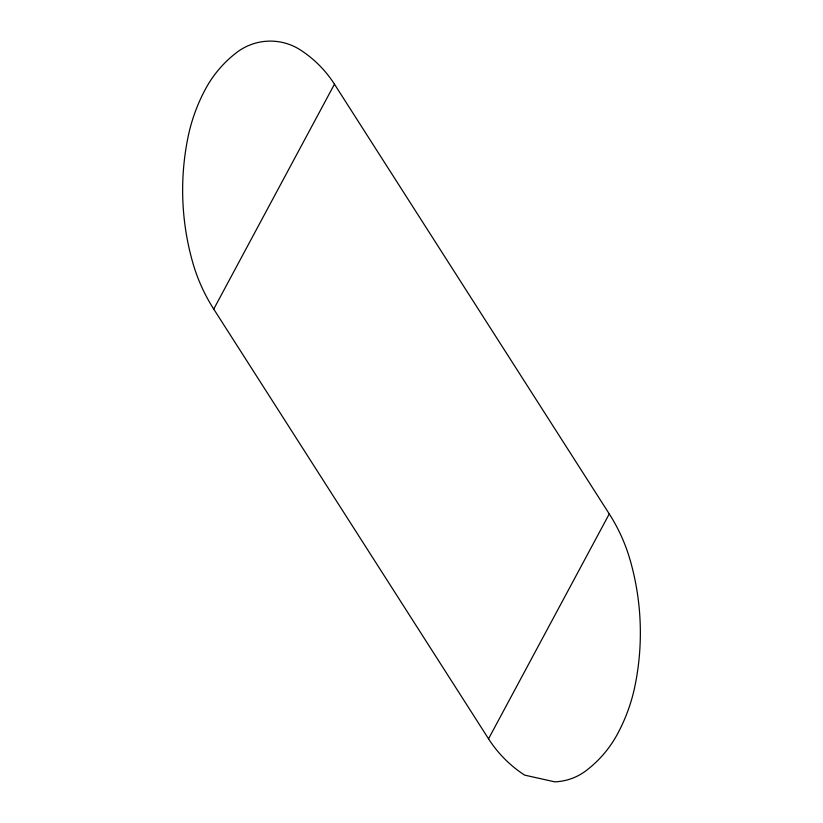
<?xml version="1.0" encoding="UTF-8"?>
<svg xmlns="http://www.w3.org/2000/svg" width="823" height="823" viewBox="0 0 823 823"><rect width="100%" height="100%" fill="white"/><g stroke="black" fill="none" stroke-linecap="round" stroke-linejoin="round"><path stroke-width="1.23" d="M213.733 309.088L334.457 84.183A115.426 113.523 -3.9 0 0 300.467 49.997A54.73 53.834 -3.9 0 0 236.705 52.477A115.426 113.523 -3.9 0 0 205.4 89.203A180.772 177.799 -3.9 0 0 187.953 137.462A273.092 268.607 -3.9 0 0 192.685 262.321A180.772 177.799 -3.9 0 0 213.733 309.088L488.543 738.817A122.555 120.549 -3.9 0 0 524.632 775.122L554.795 781.85A54.73 53.834 -3.9 0 0 586.295 770.523A115.426 113.523 -3.9 0 0 617.6 733.797A180.772 177.799 -3.9 0 0 635.047 685.538A273.092 268.607 -3.9 0 0 630.315 560.679A180.772 177.799 -3.9 0 0 609.267 513.912L334.457 84.183M488.543 738.817L609.267 513.912"/></g></svg>
